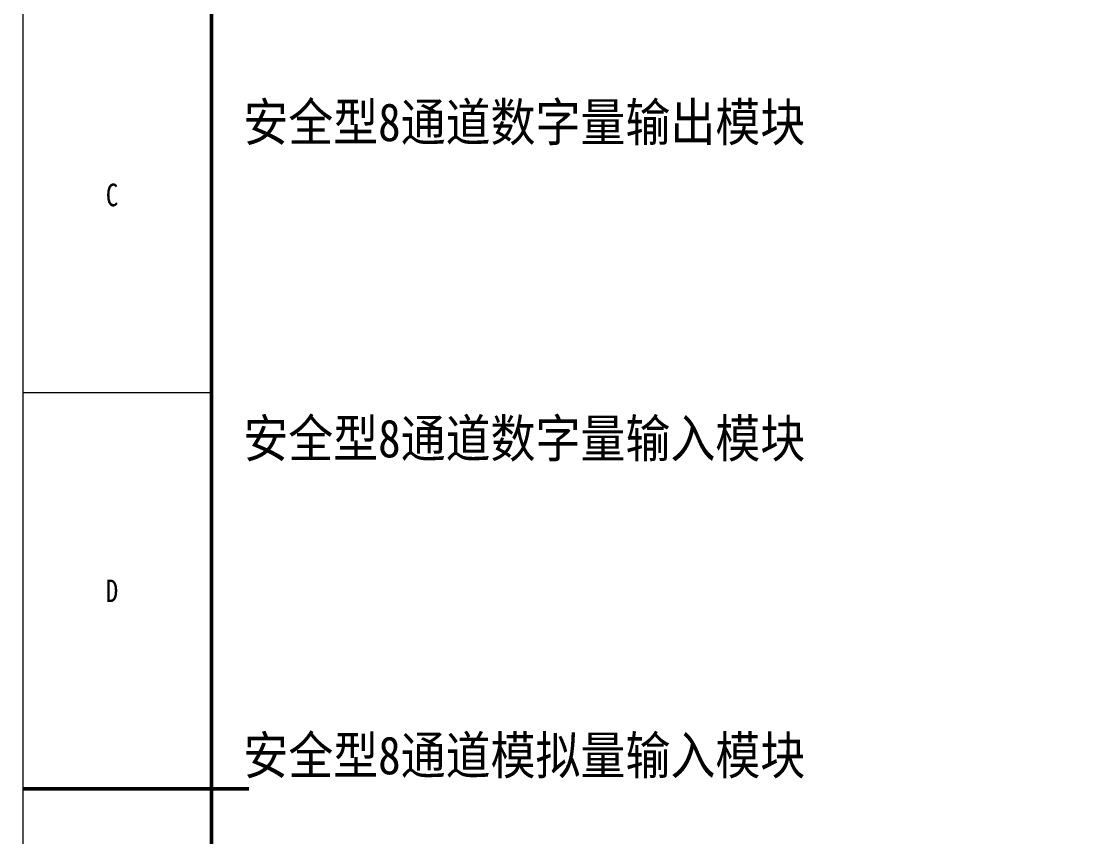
# Model space of a CAD drawing. Header units: millimetres. Extents: x 33157 to 59611, y -29750 to 1750.
# Drawn here: x 53105 to 53799, y -1585 to -1047 of the extents above; entities that cross this region are included whole.
import ezdxf

# ---------------------------------------------------------------- set-up
doc = ezdxf.new("R2010")
doc.units = ezdxf.units.MM
doc.layers.get('0').update_dxf_attribs({"lineweight": 18})
doc.layers.add('细实线', color=7, linetype='Continuous', lineweight=20)
doc.styles.add('HZ', font='arial.ttf')
doc.styles.get("Standard").update_dxf_attribs({"font": ''})
doc.styles.add('STYLE1', font='')
doc.styles.get('Standard').set_extended_font_data('宋体')
doc.styles.get('STYLE1').set_extended_font_data('宋体')

# ---------------------------------------------------------------- blocks, each defined once
blk = doc.blocks.new('和利时横图框')
for p, q in [((50221.27, 1575.04), (50096.91, 1575.04)), ((50221.27, 1313.89), (50096.91, 1313.89))]:
    blk.add_line(p, q)
blk.add_lwpolyline([(50096.91, 269.31), (53051.59, 269.31), (53051.59, 2358.48), (50096.91, 2358.48)], close=True)
blk.add_lwpolyline([(50221.27, 319.05, 2.49, 2.49, 0), (53001.84, 319.05, 2.49, 2.49, 0), (53001.84, 2308.73, 2.49, 2.49, 0), (50221.27, 2308.73, 2.49, 2.49, 0)], format="xyseb", close=True)
for points in [[(50096.91, 1313.89, 2.49, 2.49, 0), (50221.27, 1313.89, 2.49, 2.49, 0)], [(50221.27, 1313.89, 2.49, 2.49, 0), (50246.14, 1313.89, 2.49, 2.49, 0)]]:
    blk.add_lwpolyline(points, format="xyseb")
at = {"width": 0.8}
for s, p in [('C', (50151.63, 1698.15)), ('D', (50151.63, 1437.01))]:
    blk.add_text(s, height=14.92, dxfattribs=at).set_placement(p)
at = {"style": 'HZ'}
for tag, p, height in [('北京和利时自动化驱动技术有限公司', (51649.92, 520.69), 24.79), ('图纸阶段', (52857.22, 518.92), 24.79), ('图纸名称', (52301.11, 424.67), 42.5), ('会签人', (51825.94, 376.93), 24)]:
    blk.add_attdef(tag, p, '', height=height, dxfattribs=at)
at = {"color": 3, "style": 'HZ'}
for tag, p, height in [('工程名称', (52244.96, 517.73), 28.33), ('设计人', (51828.2, 464.14), 24), ('设计时间', (52033.27, 464.54), 24), ('审核人', (51826.82, 419.74), 24), ('设计时间', (52033.27, 421.17), 24), ('图纸编号', (52420.84, 373.66), 24.79), ('批准人', (51828.28, 330.45), 24), ('设计时间', (52033.27, 331.46), 24)]:
    blk.add_attdef(tag, p, '', height=height, dxfattribs=at)
at = {"color": 0, "style": 'HZ'}
blk.add_attdef('页码', (52501.6, 331.93), '', height=20, dxfattribs=at)

msp = doc.modelspace()

# ---------------------------------------------------------------- block references
at = {"layer": '细实线'}
msp.add_blockref('和利时横图框', (3008.87, -2867.09), dxfattribs=at)

# ---------------------------------------------------------------- texts
at = {"color": 0, "style": 'STYLE1', "width": 0.87}
for s, p in [('安全型8通道数字量输出模块', (53251.21, -1125.97)), ('安全型8通道数字量输入模块', (53251.21, -1334.59)), ('安全型8通道模拟量输入模块', (53251.21, -1543.64))]:
    msp.add_text(s, height=25, dxfattribs=at).set_placement(p)

doc.saveas('drawing.dxf')
